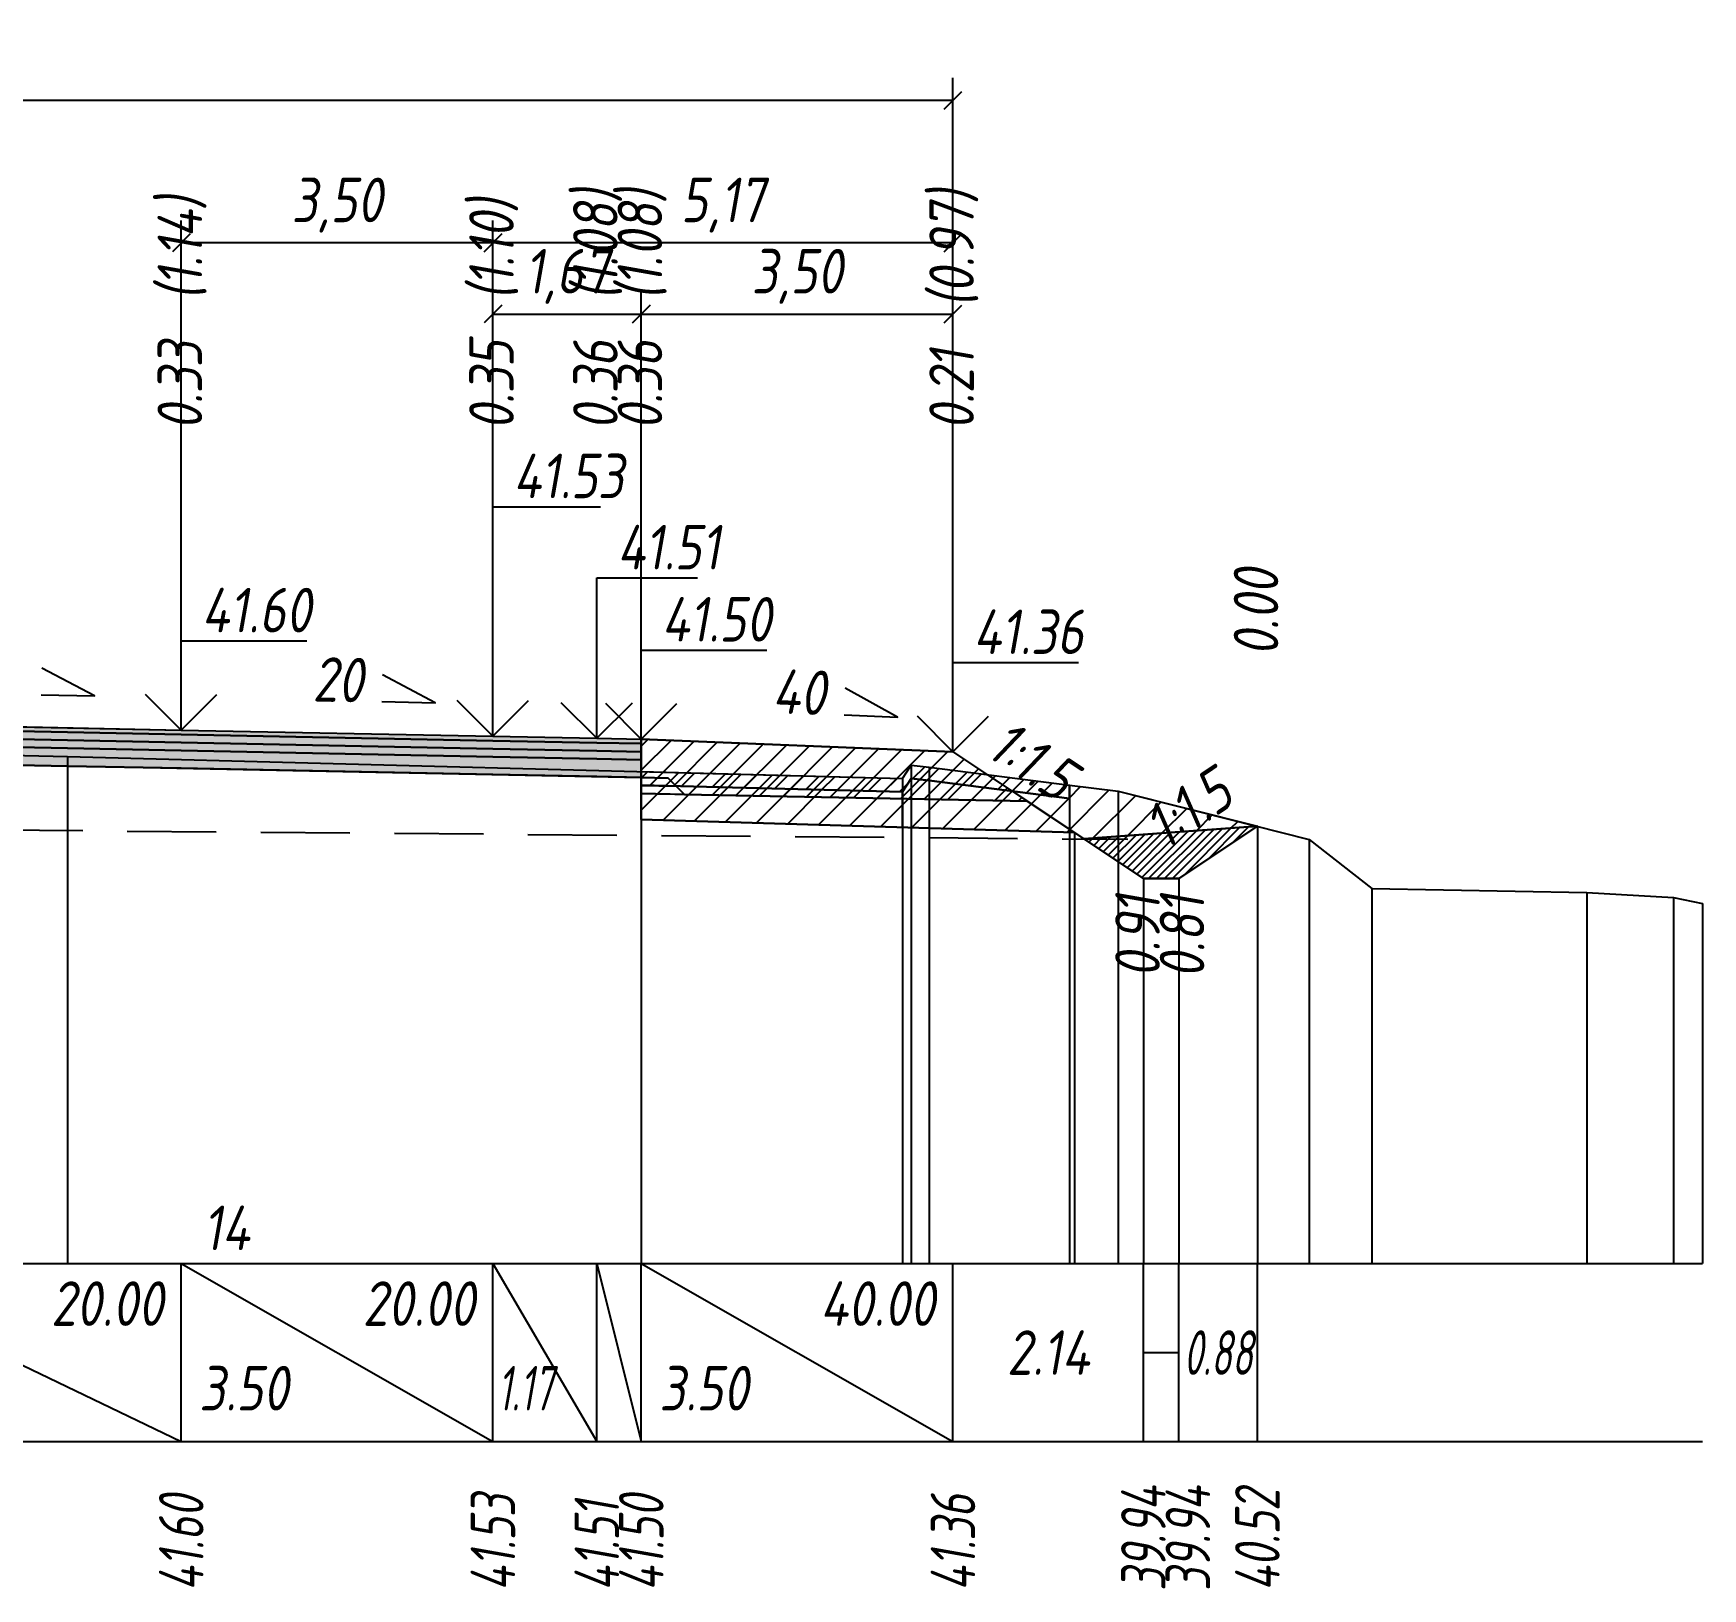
# Model space of a CAD drawing. Extents: x -717 to 1451, y -133302 to 233.
# Drawn here: x 188.5 to 282.2, y -112647.3 to -112559.9 of the extents above; entities that cross this region are included whole.
import ezdxf
from ezdxf.enums import TextEntityAlignment as Align

# ---------------------------------------------------------------- set-up
doc = ezdxf.new("R2010")
doc.units = 0
doc.linetypes.add('штриховая', pattern=[0.75, 0.5, -0.25])
for name, color, linetype in [('Интерполированный поперечник', 2, 'Continuous'), ('Код_514', 1, 'Continuous'), ('Контур_0', 7, 'Continuous'), ('Контур_2521', 7, 'Continuous'), ('Контур_2564', 7, 'Continuous'), ('Контур_2660', 7, 'Continuous'), ('Контур_2665', 7, 'Continuous'), ('Контур_400', 7, 'Continuous'), ('Контур_508', 7, 'Continuous'), ('Контур_512', 7, 'Continuous'), ('Контур_513', 7, 'Continuous'), ('Контур_818', 7, 'Continuous'), ('Красный поперечник', 1, 'Continuous'), ('Объём_2501', 7, 'Continuous'), ('Объём_2564', 7, 'Continuous'), ('Объём_2650', 7, 'Continuous'), ('Объём_2660', 7, 'Continuous'), ('Объём_2661', 7, 'Continuous'), ('Объём_2663', 7, 'Continuous'), ('Объём_2664', 7, 'Continuous'), ('Объём_2665', 7, 'Continuous'), ('Объём_2666', 7, 'Continuous'), ('Откосы', 7, 'Continuous'), ('Отметки покрытия', 7, 'Continuous'), ('Рабочие отметки', 7, 'Continuous'), ('Рабочие отметки доп.', 7, 'Continuous'), ('Слои выравнивания', 7, 'Continuous'), ('Таблица', 7, 'Continuous'), ('Уклоны проезжей части', 7, 'Continuous'), ('Черный поперечник', 3, 'Continuous')]:
    doc.layers.add(name, color=color, linetype=linetype)
for name, color, linetype, true_color in [('Контур_2540', 2, 'Continuous', 0xffff00), ('Контур_2560', 2, 'Continuous', 0xffff00), ('Контур_2561', 7, 'Continuous', 0xff8040), ('Контур_2562', 3, 'Continuous', 0x00ff00), ('Контур_2563', 7, 'Continuous', 0xff8000), ('Контур_2570', 7, 'Continuous', 0x80ff00), ('Контур_2725', 7, 'Continuous', 0x323232), ('Контур_2736', 4, 'Continuous', 0x00ffff), ('Контур_2737', 4, 'Continuous', 0x00ffff), ('Контур_2738', 4, 'Continuous', 0x00ffff), ('Контур_2739', 4, 'Continuous', 0x00ffff), ('Контур_2741', 4, 'Continuous', 0x00ffff), ('Контур_2742', 4, 'Continuous', 0x00ffff), ('Контур_2743', 4, 'Continuous', 0x00ffff), ('Контур_2744', 7, 'Continuous', 0xa4ffff), ('Контур_2745', 7, 'Continuous', 0xa4ffff), ('Контур_2747', 4, 'Continuous', 0x00ffff), ('Контур_2748', 4, 'Continuous', 0x00ffff), ('Контур_2749', 4, 'Continuous', 0x00ffff), ('Контур_2750', 4, 'Continuous', 0x00ffff), ('Контур_2751', 4, 'Continuous', 0x00ffff), ('Контур_2752', 4, 'Continuous', 0x00ffff), ('Контур_2760', 7, 'Continuous', 0x323232), ('Контур_2761', 7, 'Continuous', 0x323232), ('Контур_2762', 7, 'Continuous', 0x323232), ('Контур_2763', 7, 'Continuous', 0x323232), ('Контур_402', 7, 'Continuous', 0xff6464), ('Контур_703', 4, 'Continuous', 0x00ffff), ('Контур_705', 4, 'Continuous', 0x00ffff), ('Контур_707', 4, 'Continuous', 0x00ffff), ('Контур_720', 131, 'Continuous', 0xaaffff), ('Объём_2520', 7, 'Continuous', 0x80ffff), ('Объём_2540', 2, 'Continuous', 0xffff00), ('Объём_2560', 2, 'Continuous', 0xffff00), ('Объём_2561', 7, 'Continuous', 0xff8040), ('Объём_2562', 3, 'Continuous', 0x00ff00), ('Объём_2563', 7, 'Continuous', 0xff8000), ('Объём_2570', 7, 'Continuous', 0x80ff00), ('Объём_2600', 7, 'Continuous', 0x808000), ('Объём_2620', 2, 'Continuous', 0xffff00), ('Объём_2746', 2, 'Continuous', 0xffff00)]:
    doc.layers.add(name, color=color, linetype=linetype, true_color=true_color)
doc.styles.get("Standard").update_dxf_attribs({"font": 'txt', "height": 2.5})
doc.styles.add('М', font='romand.shx', dxfattribs={"width": 0.8, "oblique": 10, "height": 2.5})
doc.dimstyles.new('ISO-25', dxfattribs={"dimtxt": 2.5, "dimasz": 2.5, "dimexe": 1.25, "dimexo": 0.625, "dimtad": 1, "dimtxsty": 'Standard', "dimcen": 2.5, "dimadec": 0, "dimazin": 0, "dimtfac": 1, "dimtmove": 0, "dimatfit": 3, "dimfxl": 1, "dimarcsym": 0})

# ---------------------------------------------------------------- blocks, each defined once
blk = doc.blocks.new('_Oblique')
at = {"color": 0, "linetype": 'ByBlock', "lineweight": -2}
blk.add_line((-0.5, -0.5), (0.5, 0.5), dxfattribs=at)
blk = doc.blocks.new('*D2312')
at = {"color": 0, "lineweight": -2, "transparency": 16777216}
for p, q in [((222.593, -112599.005), (222.593, -112574.448)), ((240.093, -112599.705), (240.093, -112574.448)), ((222.593, -112575.698), (240.093, -112575.698))]:
    blk.add_line(p, q, dxfattribs=at)
at = {"layer": 'Defpoints', "color": 0, "transparency": 16777216}
for p in [(240.093, -112575.698), (222.593, -112599.63), (240.093, -112600.33)]:
    blk.add_point(p, dxfattribs=at)
at = {"color": 0, "lineweight": -2, "transparency": 16777216, "rotation": 180}
blk.add_blockref('_Oblique', (222.593, -112575.698), dxfattribs=at)
at = {"color": 0, "lineweight": -2, "transparency": 16777216}
blk.add_blockref('_Oblique', (240.093, -112575.698), dxfattribs=at)
at = {"color": 0, "transparency": 16777216, "insert": (231.343, -112573.585), "char_height": 2.5, "width": 9.58333, "attachment_point": 5, "style": 'М'}
blk.add_mtext('3,50', dxfattribs=at)
blk = doc.blocks.new('*D2314')
at = {"color": 0, "lineweight": -2, "transparency": 16777216}
for p, q in [((214.26, -112598.838), (214.26, -112574.448)), ((222.593, -112599.005), (222.593, -112574.448)), ((214.26, -112575.698), (222.593, -112575.698))]:
    blk.add_line(p, q, dxfattribs=at)
at = {"layer": 'Defpoints', "color": 0, "transparency": 16777216}
for p in [(222.593, -112575.698), (214.26, -112599.463), (222.593, -112599.63)]:
    blk.add_point(p, dxfattribs=at)
at = {"color": 0, "lineweight": -2, "transparency": 16777216, "rotation": 180}
blk.add_blockref('_Oblique', (214.26, -112575.698), dxfattribs=at)
at = {"color": 0, "lineweight": -2, "transparency": 16777216}
blk.add_blockref('_Oblique', (222.593, -112575.698), dxfattribs=at)
at = {"color": 0, "transparency": 16777216, "insert": (218.426, -112573.585), "char_height": 2.5, "width": 9.16667, "attachment_point": 5, "style": 'М'}
blk.add_mtext('1,67', dxfattribs=at)
blk = doc.blocks.new('*D2316')
at = {"color": 0, "lineweight": -2, "transparency": 16777216}
for p, q in [((196.76, -112598.488), (196.76, -112570.448)), ((214.26, -112598.838), (214.26, -112570.448)), ((214.26, -112571.698), (196.76, -112571.698))]:
    blk.add_line(p, q, dxfattribs=at)
at = {"layer": 'Defpoints', "color": 0, "transparency": 16777216}
for p in [(196.76, -112571.698), (196.76, -112599.113), (214.26, -112599.463)]:
    blk.add_point(p, dxfattribs=at)
at = {"color": 0, "lineweight": -2, "transparency": 16777216, "rotation": 180}
blk.add_blockref('_Oblique', (196.76, -112571.698), dxfattribs=at)
at = {"color": 0, "lineweight": -2, "transparency": 16777216}
blk.add_blockref('_Oblique', (214.26, -112571.698), dxfattribs=at)
at = {"color": 0, "transparency": 16777216, "insert": (205.51, -112569.585), "char_height": 2.5, "width": 9.58333, "attachment_point": 5, "style": 'М'}
blk.add_mtext('3,50', dxfattribs=at)
blk = doc.blocks.new('*D2317')
at = {"color": 0, "lineweight": -2, "transparency": 16777216}
for p, q in [((214.26, -112598.838), (214.26, -112570.448)), ((240.093, -112599.705), (240.093, -112570.448)), ((240.093, -112571.698), (214.26, -112571.698))]:
    blk.add_line(p, q, dxfattribs=at)
at = {"layer": 'Defpoints', "color": 0, "transparency": 16777216}
for p in [(214.26, -112571.698), (214.26, -112599.463), (240.093, -112600.33)]:
    blk.add_point(p, dxfattribs=at)
at = {"color": 0, "lineweight": -2, "transparency": 16777216, "rotation": 180}
blk.add_blockref('_Oblique', (214.26, -112571.698), dxfattribs=at)
at = {"color": 0, "lineweight": -2, "transparency": 16777216}
blk.add_blockref('_Oblique', (240.093, -112571.698), dxfattribs=at)
at = {"color": 0, "transparency": 16777216, "insert": (227.176, -112569.585), "char_height": 2.5, "width": 9.16667, "attachment_point": 5, "style": 'М'}
blk.add_mtext('5,17', dxfattribs=at)
blk = doc.blocks.new('*D2319')
at = {"color": 0, "lineweight": -2, "transparency": 16777216}
for p, q in [((128.26, -112599.168), (128.26, -112562.448)), ((240.093, -112599.705), (240.093, -112562.448)), ((128.26, -112563.698), (240.093, -112563.698))]:
    blk.add_line(p, q, dxfattribs=at)
at = {"layer": 'Defpoints', "color": 0, "transparency": 16777216}
for p in [(240.093, -112563.698), (128.26, -112599.793), (240.093, -112600.33)]:
    blk.add_point(p, dxfattribs=at)
at = {"color": 0, "lineweight": -2, "transparency": 16777216, "rotation": 180}
blk.add_blockref('_Oblique', (128.26, -112563.698), dxfattribs=at)
at = {"color": 0, "lineweight": -2, "transparency": 16777216}
blk.add_blockref('_Oblique', (240.093, -112563.698), dxfattribs=at)
at = {"color": 0, "transparency": 16777216, "insert": (184.176, -112561.585), "char_height": 2.5, "width": 12.5, "attachment_point": 5, "style": 'М'}
blk.add_mtext('22,37', dxfattribs=at)

msp = doc.modelspace()

# ---------------------------------------------------------------- hatches: boundary and pattern name
at = {"layer": 'Объём_2563'}
h = msp.add_hatch(dxfattribs=at)
h.set_pattern_fill('ANSI31', color=256, scale=0.3)
h.paths.add_polyline_path([(225.011, -112602.666), (224.093, -112601.747), (222.593, -112601.717), (222.593, -112599.567), (240.093, -112600.267), (244.268, -112603.051)])
at = {"layer": 'Объём_2570'}
h = msp.add_hatch(dxfattribs=at)
h.set_pattern_fill('ANSI31', color=256, scale=0.2)
h.paths.add_polyline_path([(238.765, -112601.889), (237.753, -112601.771), (237.253, -112602.522), (222.593, -112602.138), (222.593, -112601.388), (237.253, -112601.772), (237.753, -112601.021), (238.765, -112601.139), (246.64, -112602.154), (246.64, -112602.904)])
at = {"layer": 'Объём_2600'}
h = msp.add_hatch(dxfattribs=at)
h.set_pattern_fill('ANSI31', color=6, scale=0.4)
h.paths.add_polyline_path([(247.44, -112605.165), (246.911, -112604.813), (222.593, -112604.083), (222.593, -112602.138), (237.253, -112602.522), (237.753, -112601.771), (238.765, -112601.889), (246.64, -112602.904), (246.64, -112602.154), (249.365, -112602.477), (257.186, -112604.458)])
at = {"layer": 'Объём_2620'}
h = msp.add_hatch(dxfattribs=at)
h.set_pattern_fill('ANSI31', color=2, scale=0.1)
h.paths.add_polyline_path([(247.44, -112605.165), (257.186, -112604.458), (252.783, -112607.394), (250.783, -112607.394)])
at = {"layer": 'Слои выравнивания'}
for color, points in [(2, [(176.01, -112598.636), (183.889, -112598.793), (190.37, -112598.923), (196.76, -112599.051), (214.26, -112599.401), (220.093, -112599.517), (222.593, -112599.567), (222.593, -112599.817), (220.093, -112599.767), (214.26, -112599.651), (196.76, -112599.301), (190.37, -112599.173), (183.889, -112599.043), (176.01, -112598.886)]), (3, [(176.01, -112598.886), (183.889, -112599.043), (190.37, -112599.173), (196.76, -112599.301), (214.26, -112599.651), (220.093, -112599.767), (222.593, -112599.817), (222.593, -112600.267), (220.093, -112600.217), (214.26, -112600.101), (196.76, -112599.751), (190.37, -112599.623), (183.889, -112599.493), (176.01, -112599.336)]), (4, [(176.01, -112599.336), (183.889, -112599.493), (190.37, -112599.623), (196.76, -112599.751), (214.26, -112600.101), (220.093, -112600.217), (222.593, -112600.267), (222.593, -112600.717), (220.093, -112600.667), (214.26, -112600.551), (196.76, -112600.201), (190.37, -112600.073), (183.889, -112599.943), (176.01, -112599.786)]), (5, [(176.01, -112599.786), (183.889, -112599.943), (190.37, -112600.073), (196.76, -112600.201), (214.26, -112600.551), (220.093, -112600.667), (222.593, -112600.717), (222.593, -112601.717), (220.093, -112601.667), (214.26, -112601.551), (196.76, -112601.201), (190.37, -112601.073), (183.889, -112600.943), (176.01, -112600.786)])]:
    msp.add_hatch(color=color, dxfattribs=at).paths.add_polyline_path(points)

# ---------------------------------------------------------------- linework, layer by layer
at = {"layer": 'Интерполированный поперечник', "linetype": 'штриховая', "ltscale": 10, "flags": 128}
msp.add_lwpolyline([(118.728, -112604.102), (249.908, -112605.186)], dxfattribs=at)
at = {"layer": 'Код_514'}
for p, q in [((176.01, -112629), (196.76, -112639)), ((196.76, -112639), (196.76, -112629)), ((196.76, -112629), (214.26, -112639)), ((214.26, -112639), (214.26, -112629)), ((214.26, -112629), (220.093, -112639)), ((220.093, -112639), (220.093, -112629)), ((220.093, -112629), (222.593, -112639)), ((222.593, -112639), (222.593, -112629)), ((222.593, -112629), (240.093, -112639)), ((240.093, -112639), (240.093, -112629)), ((250.783, -112639), (250.783, -112629)), ((252.783, -112639), (252.783, -112629)), ((257.186, -112639), (257.186, -112629)), ((250.783, -112634), (252.783, -112634))]:
    msp.add_line(p, q, dxfattribs=at)
at = {"layer": 'Контур_0', "flags": 128}
for points in [[(240.093, -112600.267), (247.44, -112605.165), (247.44, -112605.165), (247.44, -112605.165), (247.44, -112605.165), (247.44, -112605.165), (247.44, -112605.165), (247.44, -112605.165), (247.44, -112605.165), (247.44, -112605.165), (247.44, -112605.165), (247.44, -112605.165), (247.44, -112605.165), (247.44, -112605.165), (247.44, -112605.165), (250.783, -112607.394)], [(240.093, -112600.267), (247.44, -112605.165), (247.44, -112605.165), (247.44, -112605.165), (247.44, -112605.165), (247.44, -112605.165), (247.44, -112605.165), (247.44, -112605.165), (247.44, -112605.165), (247.44, -112605.165), (247.44, -112605.165), (247.44, -112605.165), (247.44, -112605.165), (247.44, -112605.165), (247.44, -112605.165), (250.783, -112607.394), (252.783, -112607.394), (257.186, -112604.458), (257.186, -112604.458), (257.186, -112604.458), (257.186, -112604.458), (257.186, -112604.458), (257.186, -112604.458), (257.186, -112604.458), (257.186, -112604.458), (257.186, -112604.458), (257.186, -112604.458), (257.186, -112604.458), (257.186, -112604.458), (257.186, -112604.458)], [(222.593, -112602.617), (222.593, -112601.717), (224.093, -112601.747), (225.011, -112602.666), (222.593, -112602.617), (222.593, -112602.617)], [(222.593, -112601.717), (224.093, -112601.747), (225.011, -112602.666), (244.268, -112603.051)]]:
    msp.add_lwpolyline(points, dxfattribs=at)
at = {"layer": 'Контур_2521', "color": 250, "flags": 128}
msp.add_lwpolyline([(222.593, -112602.167), (224.552, -112602.206)], dxfattribs=at)
at = {"layer": 'Контур_2540', "flags": 128}
msp.add_lwpolyline([(222.593, -112602.617), (244.268, -112603.051), (246.911, -112604.813), (222.593, -112604.083), (222.593, -112602.617), (222.593, -112602.617)], dxfattribs=at)
at = {"layer": 'Контур_2560', "flags": 128}
msp.add_lwpolyline([(222.593, -112599.567), (240.093, -112600.267), (240.093, -112600.267), (240.093, -112600.267)], dxfattribs=at)
at = {"layer": 'Контур_2561', "flags": 128}
msp.add_lwpolyline([(222.593, -112599.567), (222.593, -112599.567), (240.093, -112600.267), (240.093, -112600.267), (222.593, -112599.567)], dxfattribs=at)
at = {"layer": 'Контур_2562', "flags": 128}
msp.add_lwpolyline([(240.093, -112600.267), (240.093, -112600.267), (240.093, -112600.267), (240.093, -112600.267), (240.093, -112600.267)], dxfattribs=at)
at = {"layer": 'Контур_2563', "flags": 128}
msp.add_lwpolyline([(225.011, -112602.666), (224.093, -112601.747), (222.593, -112601.717), (222.593, -112599.567), (240.093, -112600.267), (244.268, -112603.051), (225.011, -112602.666), (225.011, -112602.666)], dxfattribs=at)
at = {"layer": 'Контур_2564', "flags": 128}
msp.add_lwpolyline([(222.593, -112599.567), (240.093, -112600.267)], dxfattribs=at)
at = {"layer": 'Контур_2570', "flags": 128}
msp.add_lwpolyline([(222.593, -112602.138), (237.253, -112602.522), (237.753, -112601.771), (238.765, -112601.889), (246.64, -112602.904), (246.64, -112602.154), (249.365, -112602.477), (260.102, -112605.197), (263.606, -112607.942), (275.689, -112608.18), (280.551, -112608.45), (282.186, -112608.794)], dxfattribs=at)
at = {"layer": 'Контур_2660', "flags": 128}
msp.add_lwpolyline([(222.593, -112604.083), (246.911, -112604.813)], dxfattribs=at)
at = {"layer": 'Контур_2665', "flags": 128}
msp.add_lwpolyline([(240.093, -112600.267), (240.093, -112600.267)], dxfattribs=at)
at = {"layer": 'Контур_2725', "flags": 128}
msp.add_lwpolyline([(135.26, -112601.601), (137.76, -112601.551), (140.424, -112601.497), (155.26, -112601.201), (176.01, -112600.786), (183.889, -112600.943), (190.37, -112601.073), (196.76, -112601.201), (214.26, -112601.551), (220.093, -112601.667), (222.593, -112601.717)], dxfattribs=at)
at = {"layer": 'Контур_2736', "flags": 128}
for points in [[(240.093, -112600.267), (247.44, -112605.165)], [(247.44, -112605.165), (250.783, -112607.394)]]:
    msp.add_lwpolyline(points, dxfattribs=at)
at = {"layer": 'Контур_2737', "flags": 128}
msp.add_lwpolyline([(247.44, -112605.165), (247.44, -112605.165)], dxfattribs=at)
at = {"layer": 'Контур_2738', "flags": 128}
msp.add_lwpolyline([(247.44, -112605.165), (247.44, -112605.165)], dxfattribs=at)
at = {"layer": 'Контур_2739', "flags": 128}
msp.add_lwpolyline([(247.44, -112605.165), (247.44, -112605.165)], dxfattribs=at)
at = {"layer": 'Контур_2741', "flags": 128}
msp.add_lwpolyline([(257.186, -112604.458), (257.186, -112604.458)], dxfattribs=at)
at = {"layer": 'Контур_2742', "flags": 128}
msp.add_lwpolyline([(257.186, -112604.458), (257.186, -112604.458)], dxfattribs=at)
at = {"layer": 'Контур_2743', "flags": 128}
msp.add_lwpolyline([(257.186, -112604.458), (257.186, -112604.458)], dxfattribs=at)
at = {"layer": 'Контур_2744', "flags": 128}
msp.add_lwpolyline([(257.186, -112604.458), (257.186, -112604.458)], dxfattribs=at)
msp.add_lwpolyline([(257.186, -112604.458), (257.186, -112604.458)], dxfattribs=at)
msp.add_lwpolyline([(257.186, -112604.458), (257.186, -112604.458)], dxfattribs=at)
msp.add_lwpolyline([(257.186, -112604.458), (257.186, -112604.458)], dxfattribs=at)
msp.add_lwpolyline([(257.186, -112604.458), (257.186, -112604.458)], dxfattribs=at)
msp.add_lwpolyline([(257.186, -112604.458), (257.186, -112604.458)], dxfattribs=at)
at = {"layer": 'Контур_2745', "flags": 128}
msp.add_lwpolyline([(247.44, -112605.165), (247.44, -112605.165)], dxfattribs=at)
msp.add_lwpolyline([(247.44, -112605.165), (247.44, -112605.165)], dxfattribs=at)
msp.add_lwpolyline([(247.44, -112605.165), (247.44, -112605.165)], dxfattribs=at)
msp.add_lwpolyline([(247.44, -112605.165), (247.44, -112605.165)], dxfattribs=at)
msp.add_lwpolyline([(247.44, -112605.165), (247.44, -112605.165)], dxfattribs=at)
msp.add_lwpolyline([(247.44, -112605.165), (247.44, -112605.165)], dxfattribs=at)
at = {"layer": 'Контур_2747', "flags": 128}
msp.add_lwpolyline([(247.44, -112605.165), (247.44, -112605.165)], dxfattribs=at)
at = {"layer": 'Контур_2748', "flags": 128}
msp.add_lwpolyline([(247.44, -112605.165), (247.44, -112605.165)], dxfattribs=at)
at = {"layer": 'Контур_2749', "flags": 128}
msp.add_lwpolyline([(247.44, -112605.165), (247.44, -112605.165)], dxfattribs=at)
at = {"layer": 'Контур_2750', "flags": 128}
msp.add_lwpolyline([(257.186, -112604.458), (257.186, -112604.458)], dxfattribs=at)
at = {"layer": 'Контур_2751', "flags": 128}
msp.add_lwpolyline([(257.186, -112604.458), (257.186, -112604.458)], dxfattribs=at)
at = {"layer": 'Контур_2752', "flags": 128}
msp.add_lwpolyline([(257.186, -112604.458), (257.186, -112604.458)], dxfattribs=at)
at = {"layer": 'Контур_2760', "flags": 128}
msp.add_lwpolyline([(135.26, -112599.451), (137.76, -112599.401), (140.424, -112599.347), (155.26, -112599.051), (176.01, -112598.636), (183.889, -112598.793), (190.37, -112598.923), (196.76, -112599.051), (214.26, -112599.401), (220.093, -112599.517), (222.593, -112599.567)], dxfattribs=at)
at = {"layer": 'Контур_2761', "flags": 128}
msp.add_lwpolyline([(135.26, -112599.701), (137.76, -112599.651), (140.424, -112599.597), (155.26, -112599.301), (176.01, -112598.886), (183.889, -112599.043), (190.37, -112599.173), (196.76, -112599.301), (214.26, -112599.651), (220.093, -112599.767), (222.593, -112599.817)], dxfattribs=at)
at = {"layer": 'Контур_2762', "flags": 128}
msp.add_lwpolyline([(135.26, -112600.151), (137.76, -112600.101), (140.424, -112600.047), (155.26, -112599.751), (176.01, -112599.336), (183.889, -112599.493), (190.37, -112599.623), (196.76, -112599.751), (214.26, -112600.101), (220.093, -112600.217), (222.593, -112600.267)], dxfattribs=at)
at = {"layer": 'Контур_2763', "flags": 128}
msp.add_lwpolyline([(135.26, -112600.601), (137.76, -112600.551), (140.424, -112600.497), (155.26, -112600.201), (176.01, -112599.786), (183.889, -112599.943), (190.37, -112600.073), (196.76, -112600.201), (214.26, -112600.551), (220.093, -112600.667), (222.593, -112600.717)], dxfattribs=at)
at = {"layer": 'Контур_400', "flags": 128}
msp.add_lwpolyline([(176.01, -112598.636), (196.76, -112599.051), (214.26, -112599.401), (214.26, -112599.401), (214.26, -112599.401), (214.26, -112599.401), (214.26, -112599.401), (220.093, -112599.517), (222.593, -112599.567)], dxfattribs=at)
at = {"layer": 'Контур_402', "flags": 128}
msp.add_lwpolyline([(121.368, -112604.325), (135.26, -112603.908), (135.26, -112601.601), (176.01, -112600.786), (222.593, -112601.717), (222.593, -112604.083), (246.911, -112604.813)], dxfattribs=at)
at = {"layer": 'Контур_508', "flags": 128}
msp.add_lwpolyline([(105, -112604.096), (112.355, -112609), (114.355, -112609), (121.368, -112604.325), (135.26, -112603.908), (135.26, -112601.601), (176.01, -112600.786), (222.593, -112601.717), (222.593, -112604.083), (246.911, -112604.813), (250.783, -112607.394), (252.783, -112607.394), (257.186, -112604.458)], dxfattribs=at)
at = {"layer": 'Контур_512', "flags": 128}
msp.add_lwpolyline([(222.593, -112604.083), (246.911, -112604.813), (250.783, -112607.394), (252.783, -112607.394), (257.186, -112604.458)], dxfattribs=at)
at = {"layer": 'Контур_513', "flags": 128}
msp.add_lwpolyline([(105, -112604.096), (112.355, -112609), (114.355, -112609), (121.368, -112604.325), (135.26, -112603.908), (135.26, -112601.601), (176.01, -112600.786), (222.593, -112601.717), (222.593, -112604.083), (246.911, -112604.813), (250.783, -112607.394), (252.783, -112607.394), (257.186, -112604.458)], dxfattribs=at)
at = {"layer": 'Контур_703', "flags": 128}
msp.add_lwpolyline([(240.093, -112600.267), (247.44, -112605.165)], dxfattribs=at)
at = {"layer": 'Контур_705', "flags": 128}
msp.add_lwpolyline([(247.44, -112605.165), (247.44, -112605.165)], dxfattribs=at)
at = {"layer": 'Контур_707', "flags": 128}
msp.add_lwpolyline([(252.783, -112607.394), (257.186, -112604.458)], dxfattribs=at)
at = {"layer": 'Контур_720', "flags": 128}
msp.add_lwpolyline([(250.783, -112607.394), (252.783, -112607.394)], dxfattribs=at)
at = {"layer": 'Контур_818', "flags": 128}
msp.add_lwpolyline([(222.593, -112602.138), (237.253, -112602.522), (237.753, -112601.771), (238.765, -112601.889), (246.64, -112602.904), (246.64, -112602.154), (249.365, -112602.477), (257.186, -112604.458)], dxfattribs=at)
at = {"layer": 'Красный поперечник'}
for p, q in [((176.01, -112598.636), (196.76, -112599.051)), ((196.76, -112599.051), (214.26, -112599.401)), ((214.26, -112599.401), (220.093, -112599.517)), ((220.093, -112599.517), (222.593, -112599.567)), ((222.593, -112599.567), (240.093, -112600.267)), ((240.093, -112600.267), (250.783, -112607.394)), ((222.593, -112604.083), (222.593, -112629)), ((246.911, -112604.813), (246.911, -112629)), ((252.783, -112607.394), (257.186, -112604.458)), ((257.186, -112604.458), (257.186, -112629)), ((250.783, -112607.394), (250.783, -112629)), ((250.783, -112607.394), (252.783, -112607.394)), ((252.783, -112607.394), (252.783, -112629))]:
    msp.add_line(p, q, dxfattribs=at)
at = {"layer": 'Объём_2501', "flags": 128}
msp.add_lwpolyline([(176.01, -112598.636), (196.76, -112599.051), (214.26, -112599.401), (214.26, -112599.401), (214.26, -112599.401), (214.26, -112599.401), (214.26, -112599.401), (220.093, -112599.517), (222.593, -112599.567)], dxfattribs=at)
at = {"layer": 'Объём_2520', "color": 250, "flags": 128}
msp.add_lwpolyline([(222.593, -112602.617), (222.593, -112601.717), (224.093, -112601.747), (225.011, -112602.666), (222.593, -112602.617), (222.593, -112602.617)], dxfattribs=at)
at = {"layer": 'Объём_2540', "flags": 128}
msp.add_lwpolyline([(222.593, -112602.617), (244.268, -112603.051), (246.911, -112604.813), (222.593, -112604.083), (222.593, -112602.617), (222.593, -112602.617)], dxfattribs=at)
at = {"layer": 'Объём_2560', "flags": 128}
msp.add_lwpolyline([(222.593, -112599.567), (240.093, -112600.267), (240.093, -112600.267), (240.093, -112600.267)], dxfattribs=at)
at = {"layer": 'Объём_2561', "flags": 128}
msp.add_lwpolyline([(222.593, -112599.567), (222.593, -112599.567), (240.093, -112600.267), (240.093, -112600.267), (222.593, -112599.567)], dxfattribs=at)
at = {"layer": 'Объём_2562', "flags": 128}
msp.add_lwpolyline([(240.093, -112600.267), (240.093, -112600.267), (240.093, -112600.267), (240.093, -112600.267), (240.093, -112600.267)], dxfattribs=at)
at = {"layer": 'Объём_2563', "color": 250, "flags": 128}
msp.add_lwpolyline([(225.011, -112602.666), (224.093, -112601.747), (222.593, -112601.717), (222.593, -112599.567), (240.093, -112600.267), (244.268, -112603.051), (225.011, -112602.666), (225.011, -112602.666)], dxfattribs=at)
at = {"layer": 'Объём_2564', "flags": 128}
msp.add_lwpolyline([(222.593, -112599.567), (240.093, -112600.267)], dxfattribs=at)
at = {"layer": 'Объём_2570', "flags": 128}
msp.add_lwpolyline([(238.765, -112601.889), (237.753, -112601.771), (237.253, -112602.522), (222.593, -112602.138), (222.593, -112602.138), (222.593, -112602.138), (222.593, -112601.388), (222.593, -112601.388), (222.593, -112601.388), (237.253, -112601.772), (237.753, -112601.021), (238.765, -112601.139), (246.64, -112602.154), (246.64, -112602.904), (238.765, -112601.889), (238.765, -112601.889)], dxfattribs=at)
at = {"layer": 'Объём_2620', "flags": 128}
msp.add_lwpolyline([(247.44, -112605.165), (257.186, -112604.458), (252.783, -112607.394), (250.783, -112607.394), (247.44, -112605.165), (247.44, -112605.165)], dxfattribs=at)
at = {"layer": 'Объём_2650', "color": 6, "flags": 128}
msp.add_lwpolyline([(247.44, -112605.165), (246.911, -112604.813), (222.593, -112604.083), (222.593, -112602.138), (237.253, -112602.522), (237.753, -112601.771), (238.765, -112601.889), (246.64, -112602.904), (246.64, -112602.154), (249.365, -112602.477), (257.186, -112604.458), (247.44, -112605.165), (247.44, -112605.165)], dxfattribs=at)
at = {"layer": 'Объём_2660', "flags": 128}
msp.add_lwpolyline([(222.593, -112604.083), (246.911, -112604.813)], dxfattribs=at)
at = {"layer": 'Объём_2661', "flags": 128}
msp.add_lwpolyline([(240.093, -112600.267), (247.44, -112605.165)], dxfattribs=at)
at = {"layer": 'Объём_2663', "flags": 128}
for points in [[(252.783, -112607.394), (257.186, -112604.458)], [(247.44, -112605.165), (250.783, -112607.394)]]:
    msp.add_lwpolyline(points, dxfattribs=at)
at = {"layer": 'Объём_2664', "flags": 128}
msp.add_lwpolyline([(250.783, -112607.394), (252.783, -112607.394)], dxfattribs=at)
at = {"layer": 'Объём_2665', "flags": 128}
msp.add_lwpolyline([(240.093, -112600.267), (240.093, -112600.267)], dxfattribs=at)
at = {"layer": 'Объём_2666', "flags": 128}
msp.add_lwpolyline([(240.093, -112600.267), (247.44, -112605.165)], dxfattribs=at)
at = {"layer": 'Объём_2746', "flags": 128}
msp.add_lwpolyline([(246.911, -112604.813), (237.253, -112604.523), (237.253, -112602.522), (237.753, -112601.771), (238.765, -112601.889), (243.427, -112602.49), (246.911, -112604.813), (246.911, -112604.813)], dxfattribs=at)
at = {"layer": 'Откосы', "color": 1, "flags": 128}
for points in [[(188.898, -112597.076), (191.897, -112597.136), (188.928, -112595.577)], [(208.023, -112597.459), (211.022, -112597.519), (208.053, -112595.959)], [(233.975, -112598.202), (236.972, -112598.322), (234.035, -112596.703)]]:
    msp.add_lwpolyline(points, dxfattribs=at)
at = {"layer": 'Отметки покрытия', "color": 1}
for p, q in [((214.26, -112599.401), (214.26, -112586.517)), ((214.26, -112586.517), (220.31, -112586.517)), ((220.093, -112599.517), (220.093, -112590.517)), ((220.093, -112590.517), (225.743, -112590.517)), ((196.76, -112599.051), (196.76, -112594.051)), ((196.76, -112594.051), (203.81, -112594.051)), ((222.593, -112599.567), (222.593, -112594.567)), ((222.593, -112594.567), (229.643, -112594.567)), ((240.093, -112600.267), (240.093, -112595.267)), ((240.093, -112595.267), (247.143, -112595.267)), ((196.76, -112599.051), (194.76, -112597.051)), ((196.76, -112599.051), (198.76, -112597.051)), ((214.26, -112599.401), (212.26, -112597.401)), ((214.26, -112599.401), (216.26, -112597.401)), ((220.093, -112599.517), (218.093, -112597.517)), ((220.093, -112599.517), (222.093, -112597.517)), ((222.593, -112599.567), (220.593, -112597.567)), ((222.593, -112599.567), (224.593, -112597.567)), ((240.093, -112600.267), (238.093, -112598.267)), ((240.093, -112600.267), (242.093, -112598.267))]:
    msp.add_line(p, q, dxfattribs=at)
at = {"layer": 'Слои выравнивания'}
msp.add_line((222.593, -112599.567), (222.593, -112629), dxfattribs=at)
at = {"layer": 'Слои выравнивания', "color": 2, "flags": 128}
msp.add_lwpolyline([(176.01, -112598.636), (183.889, -112598.793), (190.37, -112598.923), (196.76, -112599.051), (214.26, -112599.401), (220.093, -112599.517), (222.593, -112599.567), (222.593, -112599.817), (220.093, -112599.767), (214.26, -112599.651), (196.76, -112599.301), (190.37, -112599.173), (183.889, -112599.043), (176.01, -112598.886)], close=True, dxfattribs=at)
at = {"layer": 'Слои выравнивания', "color": 3, "flags": 128}
msp.add_lwpolyline([(176.01, -112598.886), (183.889, -112599.043), (190.37, -112599.173), (196.76, -112599.301), (214.26, -112599.651), (220.093, -112599.767), (222.593, -112599.817), (222.593, -112600.267), (220.093, -112600.217), (214.26, -112600.101), (196.76, -112599.751), (190.37, -112599.623), (183.889, -112599.493), (176.01, -112599.336)], close=True, dxfattribs=at)
at = {"layer": 'Слои выравнивания', "color": 4, "flags": 128}
msp.add_lwpolyline([(176.01, -112599.336), (183.889, -112599.493), (190.37, -112599.623), (196.76, -112599.751), (214.26, -112600.101), (220.093, -112600.217), (222.593, -112600.267), (222.593, -112600.717), (220.093, -112600.667), (214.26, -112600.551), (196.76, -112600.201), (190.37, -112600.073), (183.889, -112599.943), (176.01, -112599.786)], close=True, dxfattribs=at)
at = {"layer": 'Слои выравнивания', "color": 5, "flags": 128}
msp.add_lwpolyline([(176.01, -112599.786), (183.889, -112599.943), (190.37, -112600.073), (196.76, -112600.201), (214.26, -112600.551), (220.093, -112600.667), (222.593, -112600.717), (222.593, -112601.717), (220.093, -112601.667), (214.26, -112601.551), (196.76, -112601.201), (190.37, -112601.073), (183.889, -112600.943), (176.01, -112600.786)], close=True, dxfattribs=at)
at = {"layer": 'Таблица'}
for p, q in [((80, -112629), (282.186, -112629)), ((80, -112639), (282.186, -112639))]:
    msp.add_line(p, q, dxfattribs=at)
at = {"layer": 'Черный поперечник', "color": 7}
for p, q in [((190.37, -112600.544), (190.37, -112629)), ((237.753, -112601.021), (237.753, -112629)), ((238.765, -112601.139), (238.765, -112629)), ((237.253, -112601.772), (237.253, -112629)), ((246.64, -112602.154), (246.64, -112629)), ((249.365, -112602.477), (249.365, -112629)), ((260.102, -112605.197), (260.102, -112629)), ((263.606, -112607.942), (263.606, -112629)), ((275.689, -112608.18), (275.689, -112629)), ((280.551, -112608.45), (280.551, -112629)), ((282.186, -112608.794), (282.186, -112629))]:
    msp.add_line(p, q, dxfattribs=at)
at = {"layer": 'Черный поперечник', "flags": 128}
msp.add_lwpolyline([(113.667, -112604.056), (118.735, -112604.112), (125.956, -112602.063), (126.648, -112602.012), (132.214, -112600.79), (134.165, -112600.417), (134.665, -112601.167), (140.424, -112601.048), (176.01, -112600.514), (183.889, -112600.396), (190.37, -112600.544), (237.253, -112601.772), (237.753, -112601.021), (238.765, -112601.139), (246.64, -112602.154), (249.365, -112602.477), (260.102, -112605.197), (263.606, -112607.942), (275.689, -112608.18), (280.551, -112608.45), (282.186, -112608.794)], dxfattribs=at)

# ---------------------------------------------------------------- texts
at = {"layer": 'Код_514', "style": 'М', "oblique": 10, "width": 0.8}
for s, p in [('20.00', (195.76, -112630)), ('20.00', (213.26, -112630)), ('40.00', (239.093, -112630))]:
    msp.add_text(s, height=2.5, dxfattribs=at).set_placement(p, align=Align.TOP_RIGHT)
at = {"layer": 'Код_514', "style": 'М', "oblique": 10}
for s, width, p in [('2.14', 0.8, (245.438, -112634)), ('0.88', 0.6, (254.985, -112634))]:
    msp.add_text(s, height=2.5, dxfattribs=dict(at, width=width)).set_placement(p, align=Align.MIDDLE_CENTER)
for s, width, p in [('3.50', 0.8, (197.76, -112638)), ('1.17', 0.6, (214.51, -112638)), ('3.50', 0.8, (223.593, -112638))]:
    msp.add_text(s, height=2.5, dxfattribs=dict(at, width=width)).set_placement(p, align=Align.BOTTOM_LEFT)
at = {"layer": 'Код_514', "style": 'М', "oblique": 10, "width": 0.7}
for s, p in [('39.94', (250.783, -112647.382)), ('39.94', (253.283, -112647.382)), ('40.52', (257.186, -112647.382)), ('41.60', (196.76, -112647.382)), ('41.53', (214.26, -112647.382)), ('41.51', (220.093, -112647.382)), ('41.50', (222.593, -112647.382)), ('41.36', (240.093, -112647.382))]:
    msp.add_text(s, height=2.5, rotation=90, dxfattribs=at).set_placement(p, align=Align.MIDDLE_LEFT)
at = {"layer": 'Отметки покрытия', "color": 1, "style": 'М', "oblique": 10, "width": 0.8}
for s, p in [('41.53', (215.401, -112586.786)), ('41.51', (221.234, -112590.786)), ('41.60', (197.901, -112594.319)), ('41.50', (223.734, -112594.836)), ('41.36', (241.234, -112595.536))]:
    msp.add_text(s, height=2.5, dxfattribs=at).set_placement(p, align=Align.BOTTOM_LEFT)
at = {"layer": 'Рабочие отметки', "color": 1, "style": 'М', "oblique": 10, "width": 0.8}
for s, p in [('0.33', (196.681, -112582.201)), ('0.35', (214.181, -112582.201)), ('0.36', (220.015, -112582.201)), ('0.36', (222.515, -112582.201)), ('0.21', (240.015, -112582.201)), ('0.00', (257.108, -112594.889))]:
    msp.add_text(s, height=2.5, rotation=90, dxfattribs=at).set_placement(p, align=Align.MIDDLE_LEFT)
for s, p in [('0.91', (250.455, -112608.325)), ('0.81', (252.955, -112608.325))]:
    msp.add_text(s, height=2.5, rotation=90, dxfattribs=at).set_placement(p, align=Align.MIDDLE_RIGHT)
at = {"layer": 'Рабочие отметки доп.', "color": 1, "style": 'М', "oblique": 10, "width": 0.8}
for s, p in [('(1.14)', (196.681, -112574.901)), ('(1.10)', (214.181, -112574.901)), ('(1.08)', (220.015, -112574.901)), ('(1.08)', (222.515, -112574.901)), ('(0.97)', (240.015, -112575.301))]:
    msp.add_text(s, height=2.5, rotation=90, dxfattribs=at).set_placement(p, align=Align.MIDDLE_LEFT)
at = {"layer": 'Слои выравнивания', "style": 'М', "oblique": 10, "width": 0.8}
msp.add_text('14', height=2.5, dxfattribs=at).set_placement((199.301, -112629), align=Align.BOTTOM_CENTER)
at = {"layer": 'Уклоны проезжей части', "color": 1, "style": 'М', "oblique": 10, "width": 0.8}
for s, rotation, p in [('20', 358.85423, (205.53, -112598.226)), ('40', 357.70938, (231.383, -112598.918)), ('1:1.5', 326.30994, (243.471, -112602.428)), ('1:1.5', 33.69007, (254.43, -112605.094))]:
    msp.add_text(s, height=2.5, rotation=rotation, dxfattribs=at).set_placement(p, align=Align.BOTTOM_CENTER)

# ---------------------------------------------------------------- dimensions: what is measured, and where the dimension line sits
at = {"color": 5}
for base, p1, p2, picture, middle in [((240.093, -112563.698), (128.26, -112599.793), (240.093, -112600.33), '*D2319', (184.176, -112561.585)), ((222.593, -112575.698), (214.26, -112599.463), (222.593, -112599.63), '*D2314', (218.426, -112573.585)), ((240.093, -112575.698), (222.593, -112599.63), (240.093, -112600.33), '*D2312', (231.343, -112573.585))]:
    dim = msp.add_linear_dim(base=base, p1=p1, p2=p2, angle=180, dimstyle='ISO-25', override={"dimasz": 1, "dimlfac": 0.2, "dimzin": 0, "dimtxsty": 'М', "dimblk1": 'Oblique', "dimblk2": 'Oblique', "dimsah": 1}, dxfattribs=at)
    dim.commit()
    dim.dimension.update_dxf_attribs({"geometry": picture, "text_midpoint": middle})
for base, p1, p2, picture, middle in [((196.76, -112571.698), (214.26, -112599.463), (196.76, -112599.113), '*D2316', (205.51, -112569.585)), ((214.26, -112571.698), (240.093, -112600.33), (214.26, -112599.463), '*D2317', (227.176, -112569.585))]:
    dim = msp.add_linear_dim(base=base, p1=p1, p2=p2, dimstyle='ISO-25', override={"dimasz": 1, "dimlfac": 0.2, "dimzin": 0, "dimtxsty": 'М', "dimblk1": 'Oblique', "dimblk2": 'Oblique', "dimsah": 1}, dxfattribs=at)
    dim.commit()
    dim.dimension.update_dxf_attribs({"geometry": picture, "text_midpoint": middle})

doc.saveas('drawing.dxf')
